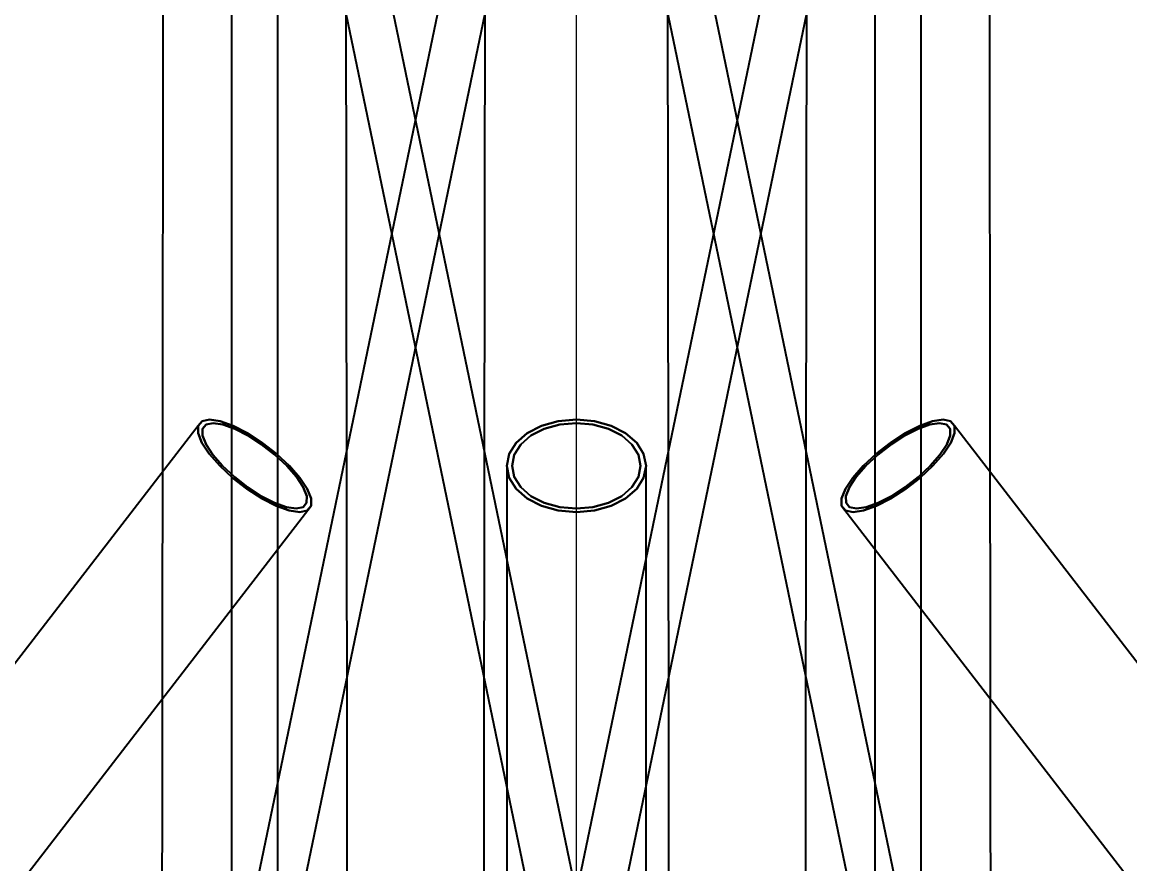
# Model space of a CAD drawing. Header units: millimetres. Extents: x -123812 to 252100, y -3000 to 639000.
# Drawn here: x -3580 to 3576, y 497928 to 503367 of the extents above; entities that cross this region are included whole.
import ezdxf

# ---------------------------------------------------------------- set-up
doc = ezdxf.new("R2010")
doc.units = ezdxf.units.MM
for name, color, linetype, lineweight in [('D-BMK-AXIS', 7, 'Continuous', 13), ('D-STR-ANTN', 7, 'Continuous', 25), ('D-STR-DIM', 7, 'Continuous', 13)]:
    doc.layers.add(name, color=color, linetype=linetype, lineweight=lineweight)
doc.styles.add('OpenSansCondensed-Light', font='OpenSansCondensed-Light.ttf')
doc.styles.add('TOWER_UNICODE', font='Arial Unicode.ttf')
doc.dimstyles.new('EZDXF', dxfattribs={"dimtxt": 0.25, "dimasz": 0.175, "dimexe": 0.375, "dimexo": 0.125, "dimgap": 0.1, "dimtad": 1, "dimlfac": 100, "dimzin": 12, "dimdsep": 46, "dimtxsty": 'OpenSansCondensed-Light', "dimblk": 'ARCHTICK', "dimcen": 2.5, "dimazin": 3, "dimtfac": 0.5, "dimtmove": 2, "dimatfit": 3})

# ---------------------------------------------------------------- blocks, each defined once
blk = doc.blocks.new('_ARCHTICK')
at = {"color": 0, "linetype": 'BYBLOCK', "const_width": 0.15}
blk.add_lwpolyline([(-0.5, -0.5), (0.5, 0.5)], dxfattribs=at)

msp = doc.modelspace()

# ---------------------------------------------------------------- linework, layer by layer
at = {"layer": 'D-BMK-AXIS'}
msp.add_line((0, -3000), (0, 639000), dxfattribs=at)
at = {"layer": 'D-STR-ANTN'}
for points in [[(-2225.4, 506969.9), (-146.9, 496969.9), (-141.9, 496966.3), (-127.2, 496965), (-103.9, 496966.1), (-73.5, 496969.5), (-38, 496974.9), (0, 496982.1), (38, 496990.5), (73.5, 496999.6), (103.9, 497008.6), (127.2, 497017.1), (141.9, 497024.4), (146.9, 497030.1), (-1931.6, 507030.1)], [(-146.9, 507030.1), (-2225.4, 497030.1), (-2220.4, 497024.4), (-2205.7, 497017.1), (-2182.3, 497008.6), (-2151.9, 496999.6), (-2116.5, 496990.5), (-2078.5, 496982.1), (-2040.4, 496974.9), (-2005, 496969.5), (-1974.6, 496966.1), (-1951.2, 496965), (-1936.6, 496966.3), (-1931.6, 496969.9), (146.9, 506969.9)], [(1931.6, 507030.1), (-146.9, 497030.1), (-141.9, 497024.4), (-127.2, 497017.1), (-103.9, 497008.6), (-73.5, 496999.6), (-38, 496990.5), (0, 496982.1), (38, 496974.9), (73.5, 496969.5), (103.9, 496966.1), (127.2, 496965), (141.9, 496966.3), (146.9, 496969.9), (2225.4, 506969.9)], [(-146.9, 506969.9), (1931.6, 496969.9), (1936.6, 496966.3), (1951.2, 496965), (1974.6, 496966.1), (2005, 496969.5), (2040.4, 496974.9), (2078.5, 496982.1), (2116.5, 496990.5), (2151.9, 496999.6), (2182.3, 497008.6), (2205.7, 497017.1), (2220.4, 497024.4), (2225.4, 497030.1), (146.9, 507030.1)], [(-2228.5, 507000), (-2228.5, 497000), (-2223.3, 496990.9), (-2208.4, 496982.5), (-2184.5, 496975.2), (-2153.5, 496969.7), (-2117.3, 496966.2), (-2078.5, 496965), (-2039.6, 496966.2), (-2003.5, 496969.7), (-1972.4, 496975.2), (-1948.6, 496982.5), (-1933.6, 496990.9), (-1928.5, 497000), (-1928.5, 507000)], [(1928.5, 507000), (1928.5, 497000), (1933.6, 496990.9), (1948.6, 496982.5), (1972.4, 496975.2), (2003.5, 496969.7), (2039.6, 496966.2), (2078.5, 496965), (2117.3, 496966.2), (2153.5, 496969.7), (2184.5, 496975.2), (2208.4, 496982.5), (2223.3, 496990.9), (2228.5, 497000), (2228.5, 507000)], [(-7497, 492740.8), (-1713.9, 500240.8), (-1713.6, 500288.4), (-1738.1, 500350.4), (-1785.8, 500422.6), (-1853.5, 500500), (-1936.5, 500577.4), (-2029.1, 500649.6), (-2125.2, 500711.6), (-2218, 500759.2), (-2301.4, 500789), (-2369.5, 500799.2), (-2417.8, 500789), (-2443, 500759.2), (-8226.2, 493259.2)], [(-7497, 492740.8), (-1713.9, 500240.8), (-1713.6, 500288.4), (-1738.1, 500350.4), (-1785.8, 500422.6), (-1853.5, 500500), (-1936.5, 500577.4), (-2029.1, 500649.6), (-2125.2, 500711.6), (-2218, 500759.2), (-2301.4, 500789), (-2369.5, 500799.2), (-2417.8, 500789), (-2443, 500759.2), (-8226.2, 493259.2)], [(450, 493000), (450, 500500), (434.7, 500577.4), (389.7, 500649.6), (318.2, 500711.6), (225, 500759.2), (116.5, 500789), (0, 500799.2), (-116.5, 500789), (-225, 500759.2), (-318.2, 500711.6), (-389.7, 500649.6), (-434.7, 500577.4), (-450, 500500), (-450, 493000)], [(450, 493000), (450, 500500), (434.7, 500577.4), (389.7, 500649.6), (318.2, 500711.6), (225, 500759.2), (116.5, 500789), (0, 500799.2), (-116.5, 500789), (-225, 500759.2), (-318.2, 500711.6), (-389.7, 500649.6), (-434.7, 500577.4), (-450, 500500), (-450, 493000)], [(8226.2, 493259.2), (2443, 500759.2), (2417.8, 500789), (2369.5, 500799.2), (2301.4, 500789), (2218, 500759.2), (2125.2, 500711.6), (2029.1, 500649.6), (1936.5, 500577.4), (1853.5, 500500), (1785.8, 500422.6), (1738.1, 500350.4), (1713.6, 500288.4), (1713.9, 500240.8), (7497, 492740.8)], [(8226.2, 493259.2), (2443, 500759.2), (2417.8, 500789), (2369.5, 500799.2), (2301.4, 500789), (2218, 500759.2), (2125.2, 500711.6), (2029.1, 500649.6), (1936.5, 500577.4), (1853.5, 500500), (1785.8, 500422.6), (1738.1, 500350.4), (1713.6, 500288.4), (1713.9, 500240.8), (7497, 492740.8)]]:
    msp.add_lwpolyline(points, dxfattribs=at)
for points in [[(-2678.5, 497000), (-1478.5, 497000), (-1490.7, 507000), (-2666.3, 507000)], [(-2678.5, 497000), (-1478.5, 497000), (-1490.7, 507000), (-2666.3, 507000)], [(-600, 497000), (600, 497000), (587.8, 507000), (-587.8, 507000)], [(-600, 497000), (600, 497000), (587.8, 507000), (-587.8, 507000)], [(1478.5, 497000), (2678.5, 497000), (2666.3, 507000), (1490.7, 507000)], [(1478.5, 497000), (2678.5, 497000), (2666.3, 507000), (1490.7, 507000)], [(-2303.5, 500500), (-2220.5, 500422.6), (-2127.8, 500350.4), (-2031.7, 500288.4), (-1938.9, 500240.8), (-1855.6, 500211), (-1787.4, 500200.8), (-1739.1, 500211), (-1713.9, 500240.8), (-1713.6, 500288.4), (-1738.1, 500350.4), (-1785.8, 500422.6), (-1853.5, 500500), (-1936.5, 500577.4), (-2029.1, 500649.6), (-2125.2, 500711.6), (-2218, 500759.2), (-2301.4, 500789), (-2369.5, 500799.2), (-2417.8, 500789), (-2443, 500759.2), (-2443.4, 500711.6), (-2418.8, 500649.6), (-2371.1, 500577.4)], [(-1853.5, 500500), (-1785.8, 500422.6), (-1738.1, 500350.4), (-1713.6, 500288.4), (-1713.9, 500240.8), (-1739.1, 500211), (-1787.4, 500200.8), (-1855.6, 500211), (-1938.9, 500240.8), (-2031.7, 500288.4), (-2127.8, 500350.4), (-2220.5, 500422.6), (-2303.5, 500500), (-2371.1, 500577.4), (-2418.8, 500649.6), (-2443.4, 500711.6), (-2443, 500759.2), (-2417.8, 500789), (-2369.5, 500799.2), (-2301.4, 500789), (-2218, 500759.2), (-2125.2, 500711.6), (-2029.1, 500649.6), (-1936.5, 500577.4)], [(-450, 500500), (-434.7, 500422.6), (-389.7, 500350.4), (-318.2, 500288.4), (-225, 500240.8), (-116.5, 500211), (0, 500200.8), (116.5, 500211), (225, 500240.8), (318.2, 500288.4), (389.7, 500350.4), (434.7, 500422.6), (450, 500500), (434.7, 500577.4), (389.7, 500649.6), (318.2, 500711.6), (225, 500759.2), (116.5, 500789), (0, 500799.2), (-116.5, 500789), (-225, 500759.2), (-318.2, 500711.6), (-389.7, 500649.6), (-434.7, 500577.4)], [(450, 500500), (434.7, 500422.6), (389.7, 500350.4), (318.2, 500288.4), (225, 500240.8), (116.5, 500211), (0, 500200.8), (-116.5, 500211), (-225, 500240.8), (-318.2, 500288.4), (-389.7, 500350.4), (-434.7, 500422.6), (-450, 500500), (-434.7, 500577.4), (-389.7, 500649.6), (-318.2, 500711.6), (-225, 500759.2), (-116.5, 500789), (0, 500799.2), (116.5, 500789), (225, 500759.2), (318.2, 500711.6), (389.7, 500649.6), (434.7, 500577.4)], [(2303.5, 500500), (2220.5, 500422.6), (2127.8, 500350.4), (2031.7, 500288.4), (1938.9, 500240.8), (1855.6, 500211), (1787.4, 500200.8), (1739.1, 500211), (1713.9, 500240.8), (1713.6, 500288.4), (1738.1, 500350.4), (1785.8, 500422.6), (1853.5, 500500), (1936.5, 500577.4), (2029.1, 500649.6), (2125.2, 500711.6), (2218, 500759.2), (2301.4, 500789), (2369.5, 500799.2), (2417.8, 500789), (2443, 500759.2), (2443.4, 500711.6), (2418.8, 500649.6), (2371.1, 500577.4)], [(1853.5, 500500), (1785.8, 500422.6), (1738.1, 500350.4), (1713.6, 500288.4), (1713.9, 500240.8), (1739.1, 500211), (1787.4, 500200.8), (1855.6, 500211), (1938.9, 500240.8), (2031.7, 500288.4), (2127.8, 500350.4), (2220.5, 500422.6), (2303.5, 500500), (2371.1, 500577.4), (2418.8, 500649.6), (2443.4, 500711.6), (2443, 500759.2), (2417.8, 500789), (2369.5, 500799.2), (2301.4, 500789), (2218, 500759.2), (2125.2, 500711.6), (2029.1, 500649.6), (1936.5, 500577.4)], [(-2286, 500500), (-2209.4, 500428.6), (-2124, 500362), (-2035.4, 500304.9), (-1949.8, 500261), (-1872.9, 500233.4), (-1810, 500224), (-1765.5, 500233.4), (-1742.3, 500261), (-1741.9, 500304.9), (-1764.5, 500362), (-1808.6, 500428.6), (-1871, 500500), (-1947.5, 500571.4), (-2033, 500638), (-2121.5, 500695.1), (-2207.2, 500739), (-2284, 500766.6), (-2346.9, 500776), (-2391.4, 500766.6), (-2414.7, 500739), (-2415, 500695.1), (-2392.4, 500638), (-2348.4, 500571.4)], [(-1871, 500500), (-1808.6, 500428.6), (-1764.5, 500362), (-1741.9, 500304.9), (-1742.3, 500261), (-1765.5, 500233.4), (-1810, 500224), (-1872.9, 500233.4), (-1949.8, 500261), (-2035.4, 500304.9), (-2124, 500362), (-2209.4, 500428.6), (-2286, 500500), (-2348.4, 500571.4), (-2392.4, 500638), (-2415, 500695.1), (-2414.7, 500739), (-2391.4, 500766.6), (-2346.9, 500776), (-2284, 500766.6), (-2207.2, 500739), (-2121.5, 500695.1), (-2033, 500638), (-1947.5, 500571.4)], [(-415, 500500), (-400.9, 500428.6), (-359.4, 500362), (-293.4, 500304.9), (-207.5, 500261), (-107.4, 500233.4), (0, 500224), (107.4, 500233.4), (207.5, 500261), (293.4, 500304.9), (359.4, 500362), (400.9, 500428.6), (415, 500500), (400.9, 500571.4), (359.4, 500638), (293.4, 500695.1), (207.5, 500739), (107.4, 500766.6), (0, 500776), (-107.4, 500766.6), (-207.5, 500739), (-293.4, 500695.1), (-359.4, 500638), (-400.9, 500571.4)], [(415, 500500), (400.9, 500428.6), (359.4, 500362), (293.4, 500304.9), (207.5, 500261), (107.4, 500233.4), (0, 500224), (-107.4, 500233.4), (-207.5, 500261), (-293.4, 500304.9), (-359.4, 500362), (-400.9, 500428.6), (-415, 500500), (-400.9, 500571.4), (-359.4, 500638), (-293.4, 500695.1), (-207.5, 500739), (-107.4, 500766.6), (0, 500776), (107.4, 500766.6), (207.5, 500739), (293.4, 500695.1), (359.4, 500638), (400.9, 500571.4)], [(2286, 500500), (2209.4, 500428.6), (2124, 500362), (2035.4, 500304.9), (1949.8, 500261), (1872.9, 500233.4), (1810, 500224), (1765.5, 500233.4), (1742.3, 500261), (1741.9, 500304.9), (1764.5, 500362), (1808.6, 500428.6), (1871, 500500), (1947.5, 500571.4), (2033, 500638), (2121.5, 500695.1), (2207.2, 500739), (2284, 500766.6), (2346.9, 500776), (2391.4, 500766.6), (2414.7, 500739), (2415, 500695.1), (2392.4, 500638), (2348.4, 500571.4)], [(1871, 500500), (1808.6, 500428.6), (1764.5, 500362), (1741.9, 500304.9), (1742.3, 500261), (1765.5, 500233.4), (1810, 500224), (1872.9, 500233.4), (1949.8, 500261), (2035.4, 500304.9), (2124, 500362), (2209.4, 500428.6), (2286, 500500), (2348.4, 500571.4), (2392.4, 500638), (2415, 500695.1), (2414.7, 500739), (2391.4, 500766.6), (2346.9, 500776), (2284, 500766.6), (2207.2, 500739), (2121.5, 500695.1), (2033, 500638), (1947.5, 500571.4)]]:
    msp.add_lwpolyline(points, close=True, dxfattribs=at)

# ---------------------------------------------------------------- dimensions: what is measured, and where the dimension line sits
at = {"layer": 'D-STR-DIM'}
msp.add_linear_dim(base=(-112000, 0), p1=(0, 0), p2=(0, 634000), angle=90, dimstyle='EZDXF', override={"dimtxt": 8400, "dimasz": 3750, "dimexe": 2100, "dimexo": 1800, "dimgap": 2100, "dimtad": 1, "dimdec": 0, "dimlfac": 1, "dimlunit": 2, "dimtxsty": 'TOWER_UNICODE', "dimclrd": 7, "dimclre": 7, "dimclrt": 7}, dxfattribs=at).render()

doc.saveas('drawing.dxf')
